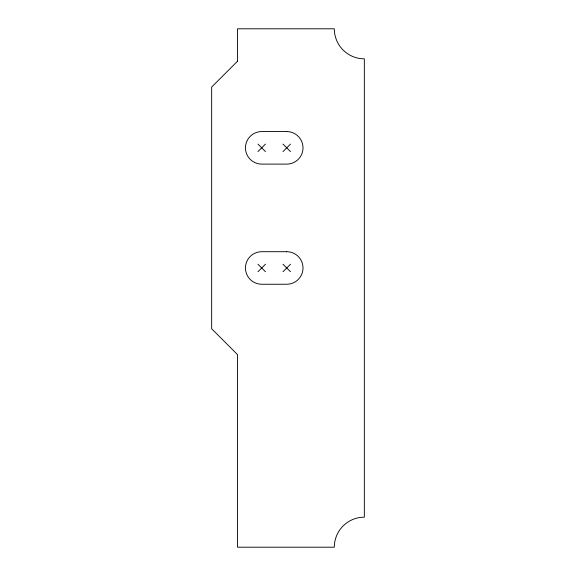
<?xml version="1.0" encoding="UTF-8"?>
<svg xmlns="http://www.w3.org/2000/svg" width="576" height="576" viewBox="0 0 576 576"><rect width="100%" height="100%" fill="white"/><g stroke="black" fill="none" stroke-linecap="round" stroke-linejoin="round"><path stroke-width="0.86" d="M257.969 151.589L265.471 144.086M282.996 151.589L290.506 144.086M257.969 271.728L265.471 264.226M282.996 271.728L290.506 264.226M282.996 144.086L290.506 151.589M257.969 144.086L265.471 151.589M282.996 264.226L290.506 271.728M257.969 264.226L265.471 271.728M237.492 61.229L211.658 87.055L211.658 328.759L237.492 354.586L237.492 547.2L334.303 547.2A30.031 30.031 0 0 1 364.342 517.169L364.342 58.831A30.031 30.031 0 0 1 334.303 28.8L237.492 28.8L237.492 61.229M286.747 131.566L261.72 131.566A16.272 16.272 0 0 0 245.448 147.838A16.272 16.272 0 0 0 261.72 164.11L286.747 164.11A16.272 16.272 0 0 0 303.019 147.838A16.272 16.272 0 0 0 286.747 131.566M286.747 251.705L261.72 251.705A16.272 16.272 0 0 0 245.448 267.977A16.272 16.272 0 0 0 261.72 284.249L286.747 284.249A16.272 16.272 0 0 0 303.019 267.977A16.272 16.272 0 0 0 286.747 251.705"/></g></svg>
